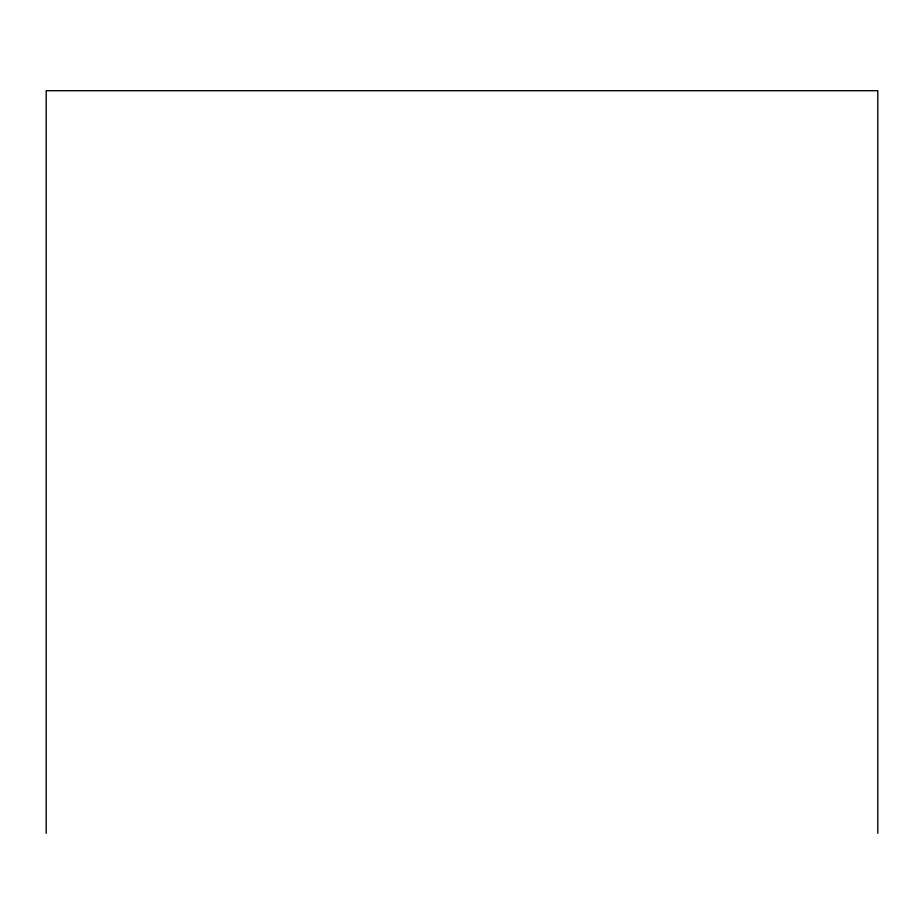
<?xml version="1.0" encoding="UTF-8"?>
<svg xmlns="http://www.w3.org/2000/svg" width="924" height="924" viewBox="0 0 924 924"><rect width="100%" height="100%" fill="white"/><g stroke="black" fill="none" stroke-linecap="round" stroke-linejoin="round"><path stroke-width="1.39" d="M877.8 833.298L877.8 90.702L46.2 90.702L46.2 833.298"/></g></svg>
